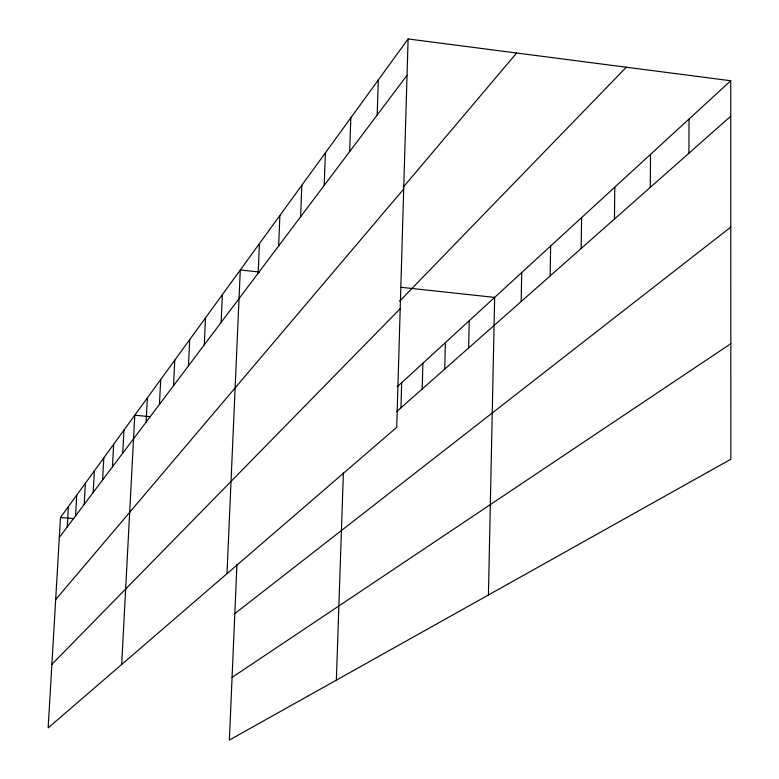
<?xml version="1.0" encoding="UTF-8"?>
<svg xmlns="http://www.w3.org/2000/svg" width="779" height="779" viewBox="0 0 779 779"><rect width="100%" height="100%" fill="white"/><g stroke="black" fill="none" stroke-linecap="round" stroke-linejoin="round"><path stroke-width="1.17" d="M688.928 153.21L689.055 119.021M650.28 187.379L650.514 154.378M614.456 219.045L614.787 187.164M581.173 248.472L581.582 217.633M550.159 275.893L550.636 246.028M521.18 301.502L521.726 272.553M488.433 594.981L494.655 297.393L401.185 287.324M468.627 347.97L469.26 320.695M444.712 369.11L445.384 342.604M422.189 389.023L422.89 363.238M408.108 38.95L396.715 427.33L48.162 727.878L60.489 517.49L408.108 38.95L730.751 80.753L730.838 459.24L229.386 740.05L236.933 564.356M400.951 407.797L401.672 382.703M377.182 114.99L378.302 79.974M349.664 151.574L350.823 117.804M336.353 680.145L343.383 472.717M324.21 185.402L325.408 152.801M300.606 216.786L301.814 185.266M278.648 245.969L279.875 215.471M258.17 273.186L259.417 243.642M226.991 573.685L240.283 269.982L259.485 272.046M221.1 322.457L222.356 294.657M188.44 365.867L189.706 339.615M204.273 344.824L205.529 317.822M173.522 385.683L174.788 360.141M159.452 404.398L160.708 379.529M121.68 664.477L134.786 415.207L150.493 416.697M146.14 422.082L147.387 397.855M112.439 466.884L113.666 444.283M122.741 453.183L123.978 430.086M93.178 492.474L94.395 470.818M102.594 479.961L103.811 457.848M67.257 526.935L68.445 506.535M75.544 515.932L76.731 495.132M84.171 504.451L85.369 483.233M59.311 537.491L407.037 75.32M403.347 187.038L516.633 53.011M55.669 599.626L403.707 189.034M399.627 301.2L626.316 67.228M51.881 664.351L400.192 308.688M397.319 386.705L730.751 80.753M396.589 411.653L730.76 116.227M234.81 613.618L730.79 227.108M232.074 677.428L730.819 343.705M60.489 517.49L73.791 518.619"/></g></svg>
